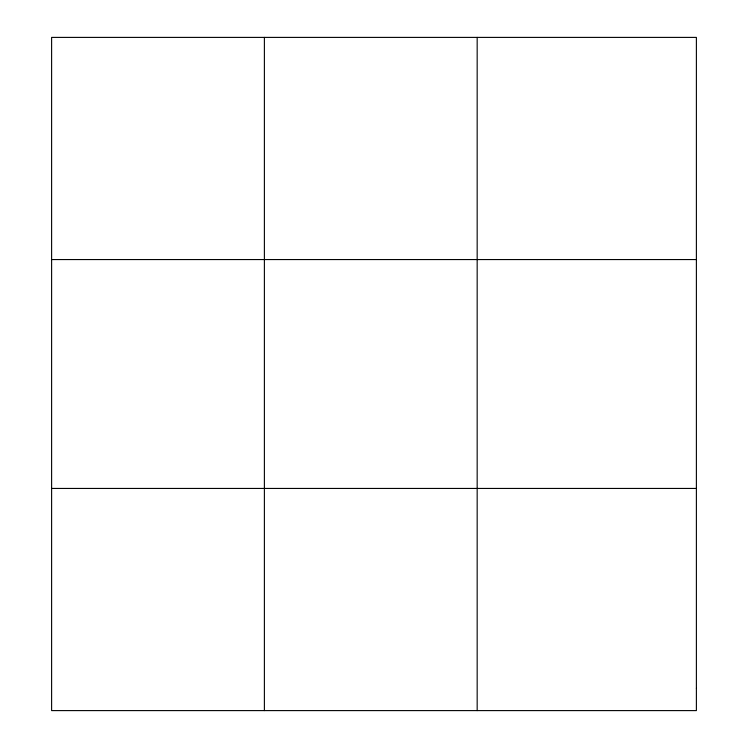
<?xml version="1.0" encoding="UTF-8"?>
<svg xmlns="http://www.w3.org/2000/svg" width="748" height="748" viewBox="0 0 748 748"><rect width="100%" height="100%" fill="white"/><g stroke="black" fill="none" stroke-linecap="round" stroke-linejoin="round"><path stroke-width="1.12" d="M264.39 710.6L264.39 37.4M477.168 710.6L477.168 37.4M51.612 259.556L696.388 259.556M51.612 488.444L696.388 488.444M696.388 688.384L696.388 710.6L51.612 710.6L51.612 37.4L696.388 37.4L696.388 688.384"/></g></svg>
